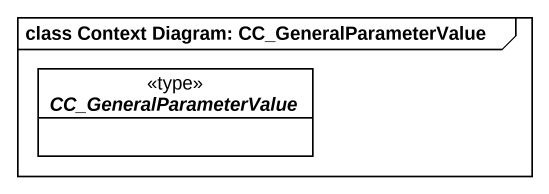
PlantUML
@startuml
mainframe class Context Diagram: CC_GeneralParameterValue
hide circle
hide empty members
abstract class CC_GeneralParameterValue <<type>>
@enduml
